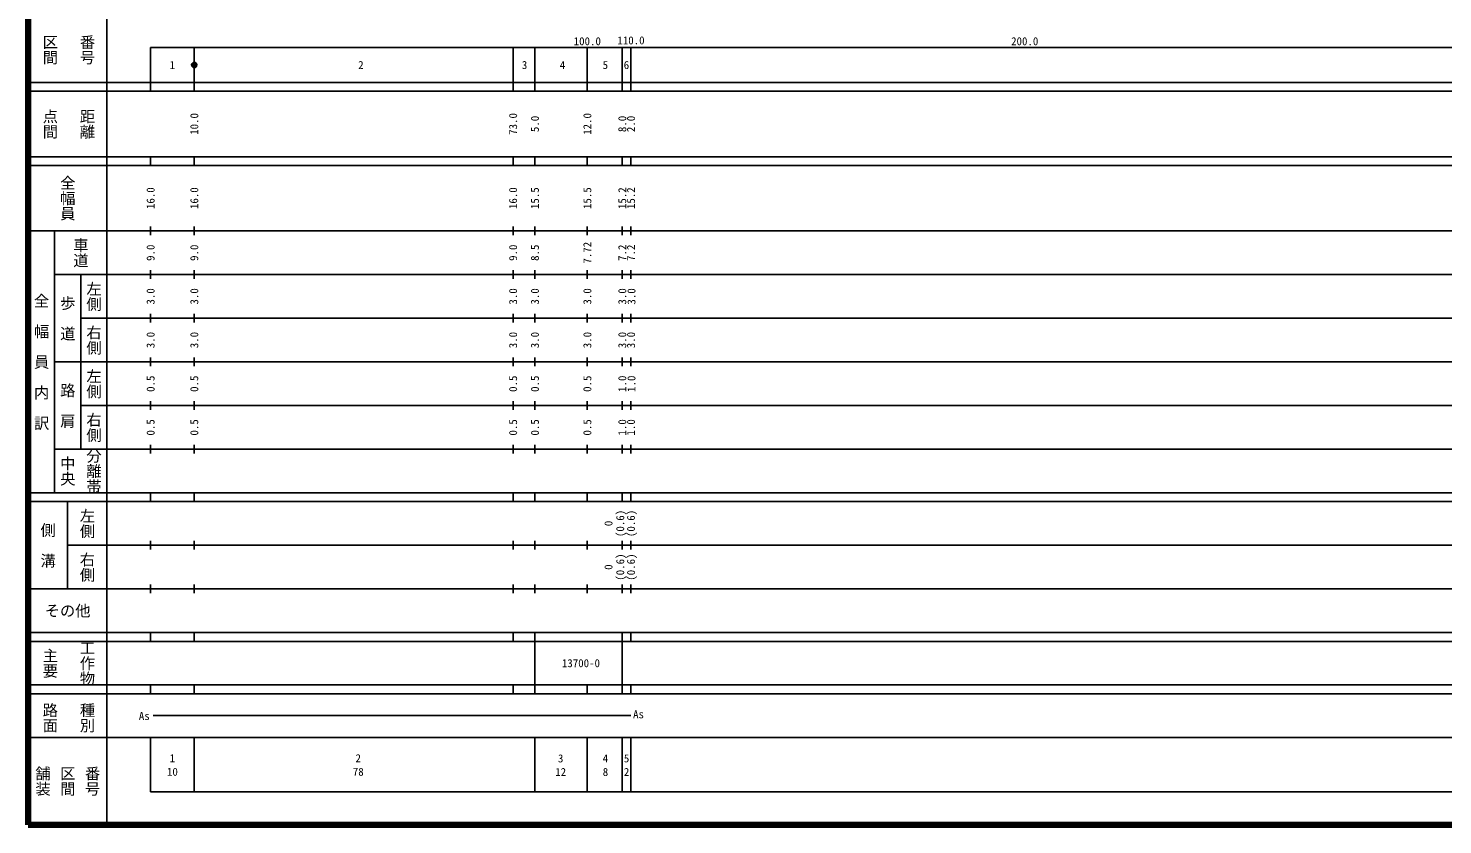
# Model space of a CAD drawing. Units: millimetres on the paper, enlarged 1000 times. Extents: x 40000 to 680000, y 20000 to 380000.
# Drawn here: x 40000 to 363867, y 20000 to 202409 of the extents above; entities that cross this region are included whole.
import ezdxf
from ezdxf.enums import TextEntityAlignment as Align

# ---------------------------------------------------------------- set-up
doc = ezdxf.new("R2010")
doc.units = ezdxf.units.MM
doc.header["$LTSCALE"] = 1000
doc.header["$PDMODE"] = 32
doc.header["$PDSIZE"] = 500
doc.layers.add('M-TTL', color=2, linetype='Continuous', lineweight=140)
doc.layers.add('M-TTL-BAND', color=7, linetype='Continuous', lineweight=25)
doc.styles.add('@ＭＳ ゴシック', font='')
doc.styles.add('ＭＳ ゴシック', font='')
doc.styles.get('@ＭＳ ゴシック').set_extended_font_data('@MS Gothic')
doc.styles.get('ＭＳ ゴシック').set_extended_font_data('MS Gothic')

msp = doc.modelspace()

# ---------------------------------------------------------------- linework, layer by layer
at = {"layer": 'M-TTL'}
for p, q in [((40000, 380000), (40000, 20000)), ((40000, 20000), (680000, 20000))]:
    msp.add_line(p, q, dxfattribs=at)
at = {"layer": 'M-TTL-BAND'}
for p, q in [((58000, 370000), (58000, 20000)), ((68000, 198000), (68000, 188000)), ((579000, 198000), (68000, 198000)), ((78000, 198000), (78000, 188000)), ((151000, 198000), (151000, 188000)), ((156000, 198000), (156000, 188000)), ((168000, 198000), (168000, 188000)), ((176000, 198000), (176000, 188000)), ((178000, 198000), (178000, 188000)), ((40000, 190000), (58000, 190000)), ((40000, 188000), (58000, 188000)), ((579000, 190000), (58000, 190000)), ((579000, 188000), (58000, 188000)), ((40000, 173000), (58000, 173000)), ((579000, 173000), (58000, 173000)), ((68000, 173000), (68000, 171000)), ((78000, 173000), (78000, 171000)), ((151000, 173000), (151000, 171000)), ((156000, 173000), (156000, 171000)), ((168000, 173000), (168000, 171000)), ((176000, 173000), (176000, 171000)), ((178000, 171000), (178000, 173000)), ((40000, 171000), (58000, 171000)), ((579000, 171000), (58000, 171000)), ((40000, 156000), (58000, 156000)), ((46000, 96000), (46000, 156000)), ((579000, 156000), (58000, 156000)), ((68000, 157000), (68000, 155000)), ((78000, 157000), (78000, 155000)), ((151000, 157000), (151000, 155000)), ((156000, 157000), (156000, 155000)), ((168000, 157000), (168000, 155000)), ((176000, 157000), (176000, 155000)), ((178000, 155000), (178000, 157000)), ((46000, 146000), (58000, 146000)), ((52000, 146000), (52000, 106000)), ((579000, 146000), (58000, 146000)), ((68000, 147000), (68000, 145000)), ((78000, 147000), (78000, 145000)), ((151000, 147000), (151000, 145000)), ((156000, 147000), (156000, 145000)), ((168000, 147000), (168000, 145000)), ((176000, 147000), (176000, 145000)), ((178000, 145000), (178000, 147000)), ((68000, 137000), (68000, 135000)), ((78000, 137000), (78000, 135000)), ((151000, 137000), (151000, 135000)), ((156000, 137000), (156000, 135000)), ((168000, 137000), (168000, 135000)), ((176000, 137000), (176000, 135000)), ((178000, 135000), (178000, 137000)), ((52000, 136000), (58000, 136000)), ((579000, 136000), (58000, 136000)), ((68000, 127000), (68000, 125000)), ((78000, 127000), (78000, 125000)), ((151000, 127000), (151000, 125000)), ((156000, 127000), (156000, 125000)), ((168000, 127000), (168000, 125000)), ((176000, 127000), (176000, 125000)), ((178000, 125000), (178000, 127000)), ((46000, 126000), (58000, 126000)), ((579000, 126000), (58000, 126000)), ((68000, 117000), (68000, 115000)), ((78000, 117000), (78000, 115000)), ((151000, 117000), (151000, 115000)), ((156000, 117000), (156000, 115000)), ((168000, 117000), (168000, 115000)), ((176000, 117000), (176000, 115000)), ((178000, 115000), (178000, 117000)), ((52000, 116000), (58000, 116000)), ((579000, 116000), (58000, 116000)), ((68000, 107000), (68000, 105000)), ((78000, 107000), (78000, 105000)), ((151000, 107000), (151000, 105000)), ((156000, 107000), (156000, 105000)), ((168000, 107000), (168000, 105000)), ((176000, 107000), (176000, 105000)), ((178000, 105000), (178000, 107000)), ((46000, 106000), (58000, 106000)), ((579000, 106000), (58000, 106000)), ((40000, 96000), (58000, 96000)), ((40000, 94000), (58000, 94000)), ((49000, 94000), (49000, 74000)), ((579000, 96000), (58000, 96000)), ((579000, 94000), (58000, 94000)), ((68000, 96000), (68000, 94000)), ((78000, 96000), (78000, 94000)), ((151000, 96000), (151000, 94000)), ((156000, 96000), (156000, 94000)), ((168000, 96000), (168000, 94000)), ((176000, 96000), (176000, 94000)), ((178000, 94000), (178000, 96000)), ((68000, 85000), (68000, 83000)), ((78000, 85000), (78000, 83000)), ((151000, 85000), (151000, 83000)), ((156000, 85000), (156000, 83000)), ((168000, 85000), (168000, 83000)), ((176000, 85000), (176000, 83000)), ((178000, 83000), (178000, 85000)), ((49000, 84000), (58000, 84000)), ((579000, 84000), (58000, 84000)), ((68000, 75000), (68000, 73000)), ((78000, 75000), (78000, 73000)), ((151000, 75000), (151000, 73000)), ((156000, 75000), (156000, 73000)), ((168000, 75000), (168000, 73000)), ((176000, 75000), (176000, 73000)), ((178000, 73000), (178000, 75000)), ((40000, 74000), (58000, 74000)), ((579000, 74000), (58000, 74000)), ((40000, 64000), (58000, 64000)), ((40000, 62000), (58000, 62000)), ((579000, 64000), (58000, 64000)), ((579000, 62000), (58000, 62000)), ((68000, 64000), (68000, 62000)), ((78000, 64000), (78000, 62000)), ((151000, 64000), (151000, 62000)), ((156000, 64000), (156000, 52000)), ((176000, 64000), (176000, 52000)), ((178000, 62000), (178000, 64000)), ((40000, 52000), (58000, 52000)), ((579000, 52000), (58000, 52000)), ((68000, 52000), (68000, 50000)), ((78000, 52000), (78000, 50000)), ((151000, 52000), (151000, 50000)), ((156000, 52000), (156000, 50000)), ((168000, 52000), (168000, 50000)), ((176000, 52000), (176000, 50000)), ((178000, 50000), (178000, 52000)), ((40000, 50000), (58000, 50000)), ((579000, 50000), (58000, 50000)), ((178000, 45000), (68559, 45000)), ((40000, 40000), (58000, 40000)), ((579000, 40000), (58000, 40000)), ((68000, 40000), (68000, 27500)), ((78000, 40000), (78000, 27500)), ((156000, 40000), (156000, 27500)), ((168000, 40000), (168000, 27500)), ((176000, 40000), (176000, 27500)), ((178000, 40000), (178000, 27500)), ((579000, 27500), (68000, 27500))]:
    msp.add_line(p, q, dxfattribs=at)
for radius in [600, 480, 360, 240, 120, 20]:
    msp.add_circle((78000, 194000), radius, dxfattribs=at)
msp.add_point((78000, 194000), dxfattribs=at)

# ---------------------------------------------------------------- texts
for s, height, rotation, style, p in [('番号', 2566, 270, '@ＭＳ ゴシック', (53500, 197500)), ('区間', 2566, 270, '@ＭＳ ゴシック', (45000, 197500)), ('点間', 2566, 270, '@ＭＳ ゴシック', (45000, 180500)), ('距離', 2566, 270, '@ＭＳ ゴシック', (53500, 180500)), ('10.0', 1833, 90, 'ＭＳ ゴシック', (78000, 180500)), ('73.0', 1833, 90, 'ＭＳ ゴシック', (151000, 180500)), ('5.0', 1833, 90, 'ＭＳ ゴシック', (156000, 180500)), ('12.0', 1833, 90, 'ＭＳ ゴシック', (168000, 180500)), ('8.0', 1833, 90, 'ＭＳ ゴシック', (176000, 180500)), ('2.0', 1833, 90, 'ＭＳ ゴシック', (178000, 180500)), ('全幅員', 2566, 270, '@ＭＳ ゴシック', (49000, 163500)), ('16.0', 1833, 90, 'ＭＳ ゴシック', (68000, 163500)), ('16.0', 1833, 90, 'ＭＳ ゴシック', (78000, 163500)), ('16.0', 1833, 90, 'ＭＳ ゴシック', (151000, 163500)), ('15.5', 1833, 90, 'ＭＳ ゴシック', (156000, 163500)), ('15.5', 1833, 90, 'ＭＳ ゴシック', (168000, 163500)), ('15.2', 1833, 90, 'ＭＳ ゴシック', (176000, 163500)), ('15.2', 1833, 90, 'ＭＳ ゴシック', (178000, 163500)), ('車道', 2566, 270, '@ＭＳ ゴシック', (52000, 151000)), ('9.0', 1833, 90, 'ＭＳ ゴシック', (68000, 151000)), ('9.0', 1833, 90, 'ＭＳ ゴシック', (78000, 151000)), ('9.0', 1833, 90, 'ＭＳ ゴシック', (151000, 151000)), ('8.5', 1833, 90, 'ＭＳ ゴシック', (156000, 151000)), ('7.72', 1833, 90, 'ＭＳ ゴシック', (168000, 151000)), ('7.2', 1833, 90, 'ＭＳ ゴシック', (176000, 151000)), ('7.2', 1833, 90, 'ＭＳ ゴシック', (178000, 151000)), ('左側', 2566, 270, '@ＭＳ ゴシック', (55000, 141000)), ('3.0', 1833, 90, 'ＭＳ ゴシック', (68000, 141000)), ('3.0', 1833, 90, 'ＭＳ ゴシック', (78000, 141000)), ('3.0', 1833, 90, 'ＭＳ ゴシック', (151000, 141000)), ('3.0', 1833, 90, 'ＭＳ ゴシック', (156000, 141000)), ('3.0', 1833, 90, 'ＭＳ ゴシック', (168000, 141000)), ('3.0', 1833, 90, 'ＭＳ ゴシック', (176000, 141000)), ('3.0', 1833, 90, 'ＭＳ ゴシック', (178104, 141000)), ('全\u3000幅\u3000員\u3000内\u3000訳', 2566, 270, '@ＭＳ ゴシック', (43000, 126000)), ('歩\u3000道', 2566, 270, '@ＭＳ ゴシック', (49000, 136000)), ('右側', 2566, 270, '@ＭＳ ゴシック', (55000, 131000)), ('3.0', 1833, 90, 'ＭＳ ゴシック', (68000, 131000)), ('3.0', 1833, 90, 'ＭＳ ゴシック', (78000, 131000)), ('3.0', 1833, 90, 'ＭＳ ゴシック', (151000, 131000)), ('3.0', 1833, 90, 'ＭＳ ゴシック', (156000, 131000)), ('3.0', 1833, 90, 'ＭＳ ゴシック', (168000, 131000)), ('3.0', 1833, 90, 'ＭＳ ゴシック', (176000, 131000)), ('3.0', 1833, 90, 'ＭＳ ゴシック', (178000, 131000)), ('左側', 2566, 270, '@ＭＳ ゴシック', (55000, 121000)), ('路\u3000肩', 2566, 270, '@ＭＳ ゴシック', (49000, 116000)), ('0.5', 1833, 90, 'ＭＳ ゴシック', (68000, 121000)), ('0.5', 1833, 90, 'ＭＳ ゴシック', (78000, 121000)), ('0.5', 1833, 90, 'ＭＳ ゴシック', (151000, 121000)), ('0.5', 1833, 90, 'ＭＳ ゴシック', (156000, 121000)), ('0.5', 1833, 90, 'ＭＳ ゴシック', (168000, 121000)), ('1.0', 1833, 90, 'ＭＳ ゴシック', (176000, 121000)), ('1.0', 1833, 90, 'ＭＳ ゴシック', (178104, 121000)), ('右側', 2566, 270, '@ＭＳ ゴシック', (55000, 111000)), ('0.5', 1833, 90, 'ＭＳ ゴシック', (68000, 111000)), ('0.5', 1833, 90, 'ＭＳ ゴシック', (78000, 111000)), ('0.5', 1833, 90, 'ＭＳ ゴシック', (151000, 111000)), ('0.5', 1833, 90, 'ＭＳ ゴシック', (156000, 111000)), ('0.5', 1833, 90, 'ＭＳ ゴシック', (168000, 111000)), ('1.0', 1833, 90, 'ＭＳ ゴシック', (176000, 111000)), ('1.0', 1833, 90, 'ＭＳ ゴシック', (178000, 111000)), ('中央', 2566, 270, '@ＭＳ ゴシック', (49000, 101000)), ('分離帯', 2566, 270, '@ＭＳ ゴシック', (55000, 101000)), ('左側', 2566, 270, '@ＭＳ ゴシック', (53500, 89000)), ('(0.6)', 1833, 90, 'ＭＳ ゴシック', (175530, 89000)), ('(0.6)', 1833, 90, 'ＭＳ ゴシック', (178000, 89000)), ('側\u3000溝', 2566, 270, '@ＭＳ ゴシック', (44500, 84000)), ('0', 1833, 90, 'ＭＳ ゴシック', (172844, 89000)), ('右側', 2566, 270, '@ＭＳ ゴシック', (53500, 79000)), ('(0.6)', 1833, 90, 'ＭＳ ゴシック', (175530, 79000)), ('(0.6)', 1833, 90, 'ＭＳ ゴシック', (178000, 79000)), ('0', 1833, 90, 'ＭＳ ゴシック', (172844, 79000)), ('工作物', 2566, 270, '@ＭＳ ゴシック', (53500, 57000)), ('主要', 2566, 270, '@ＭＳ ゴシック', (45000, 57000)), ('路面', 2566, 270, '@ＭＳ ゴシック', (45000, 44500)), ('種別', 2566, 270, '@ＭＳ ゴシック', (53500, 44500)), ('舗装', 2566, 270, '@ＭＳ ゴシック', (43333, 30000)), ('区間', 2566, 270, '@ＭＳ ゴシック', (49000, 30000)), ('番号', 2566, 270, '@ＭＳ ゴシック', (54667, 30000))]:
    msp.add_text(s, height=height, rotation=rotation, dxfattribs=dict(at, style=style)).set_placement(p, align=Align.MIDDLE_CENTER)
at = {"layer": 'M-TTL-BAND', "style": 'ＭＳ ゴシック'}
for s, height, p in [('100.0', 1833, (168000, 199445)), ('110.0', 1833, (178000, 199641)), ('200.0', 1833, (268156, 199445)), ('1', 1833, (72989, 194000)), ('2', 1833, (116159, 194000)), ('3', 1833, (153631, 194000)), ('4', 1833, (162329, 194000)), ('5', 1833, (172126, 194000)), ('6', 1833, (176965, 194000)), ('その他', 2566, (49000, 69000)), ('13700-0', 1833, (166541, 57000)), ('As', 1833, (66559, 44907)), ('As', 1833, (179727, 45298)), ('1', 1833, (73001, 35238)), ('2', 1833, (115556, 35238)), ('3', 1833, (161901, 35192)), ('4', 1833, (172158, 35192)), ('5', 1833, (176994, 35192)), ('10', 1833, (73001, 32131)), ('78', 1833, (115556, 32131)), ('12', 1833, (161901, 32085)), ('8', 1833, (172158, 32085)), ('2', 1833, (176994, 32085))]:
    msp.add_text(s, height=height, dxfattribs=at).set_placement(p, align=Align.MIDDLE_CENTER)

doc.saveas('drawing.dxf')
